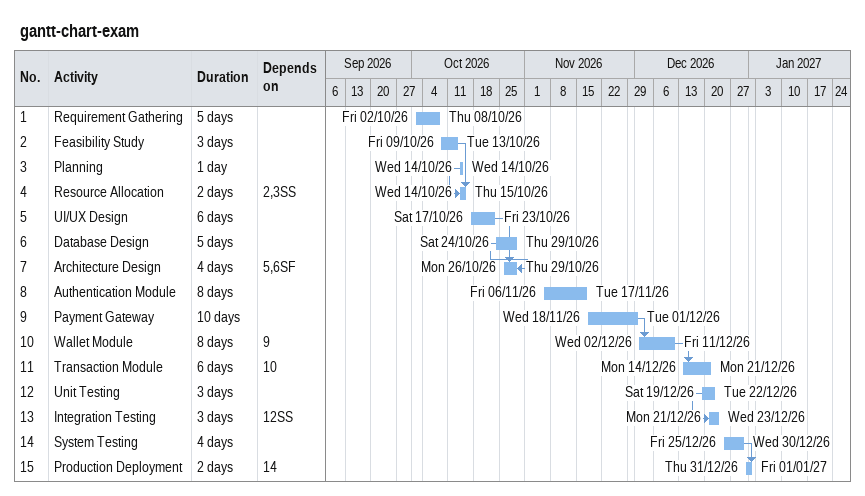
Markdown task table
gantt-chart-exam

| ID | Task | Duration | Start | Finish | Predecessors |
|---|---|---|---|---|---|
| 1 | Requirement Gathering | 5d | 2026-10-02 | 2026-10-08 |  |
| 2 | Feasibility Study | 3d | 2026-10-09 | 2026-10-13 |  |
| 3 | Planning | 1d | 2026-10-14 | 2026-10-14 |  |
| 4 | Resource Allocation | 2d | 2026-10-14 | 2026-10-15 | 2, 3SS |
| 5 | UI/UX Design | 6d | 2026-10-17 | 2026-10-23 |  |
| 6 | Database Design | 5d | 2026-10-24 | 2026-10-29 |  |
| 7 | Architecture Design | 4d | 2026-10-26 | 2026-10-29 | 5, 6SF |
| 8 | Authentication Module | 8d | 2026-11-06 | 2026-11-17 |  |
| 9 | Payment Gateway | 10d | 2026-11-18 | 2026-12-01 |  |
| 10 | Wallet Module | 8d | 2026-12-02 | 2026-12-11 | 9 |
| 11 | Transaction Module | 6d | 2026-12-14 | 2026-12-21 | 10 |
| 12 | Unit Testing | 3d | 2026-12-19 | 2026-12-22 |  |
| 13 | Integration Testing | 3d | 2026-12-21 | 2026-12-23 | 12SS |
| 14 | System Testing | 4d | 2026-12-25 | 2026-12-30 |  |
| 15 | Production Deployment | 2d | 2026-12-31 | 2027-01-01 | 14 |
